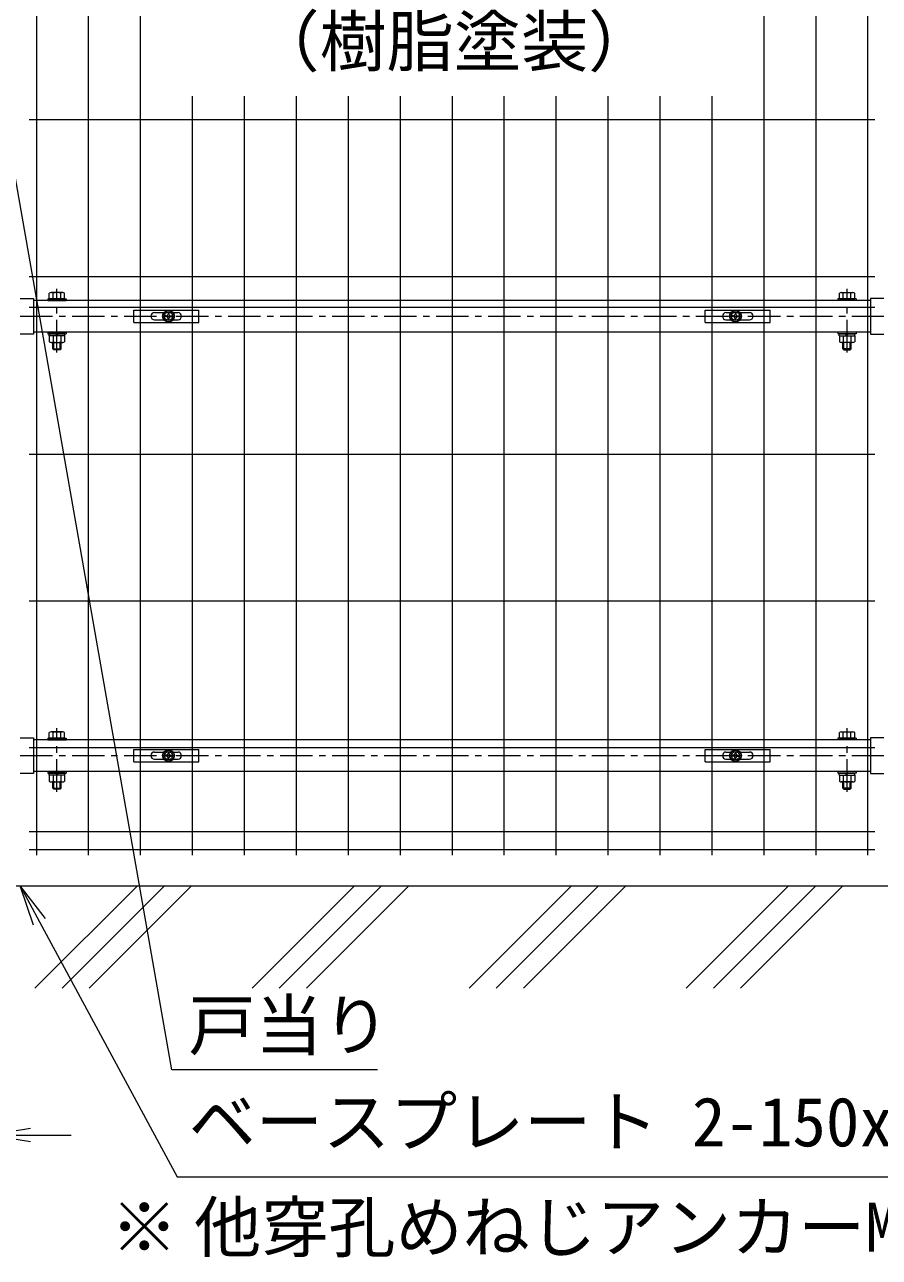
# Model space of a CAD drawing. Units: millimetres, scale not verified. Extents: x -4200 to 4200, y -2970 to 2970.
# Drawn here: x -3255 to -2420, y -285 to 920 of the extents above; entities that cross this region are included whole.
import ezdxf
from ezdxf.enums import TextEntityAlignment as Align

# ---------------------------------------------------------------- set-up
doc = ezdxf.new("R2010")
doc.units = ezdxf.units.MM
doc.header["$LTSCALE"] = 20
doc.linetypes.add('USER1', pattern=[50.8, 31.75, -6.35, 6.35, -6.35])
for name, color, linetype, lineweight in [('0-0_D-STR1', 1, 'Continuous', 18), ('0-1_D-STR-DIM', 7, 'Continuous', 9), ('0-2_0', 7, 'Continuous', 9), ('0-3_D-STR3', 3, 'Continuous', 13), ('0-4_D-BMK', 2, 'USER1', 13), ('0-5_Defpoints', 6, 'Continuous', 18), ('0-6_D-STR-TXT', 7, 'Continuous', 9), ('0-7_D-STR2', 7, 'Continuous', 9), ('0-A_D-DCR-HCH', 7, 'Continuous', 9), ('0-B_D-BGD', 7, 'Continuous', 9)]:
    doc.layers.add(name, color=color, linetype=linetype, lineweight=lineweight)
doc.styles.add('ＭＳ ゴシック', font='')
doc.styles.get('ＭＳ ゴシック').set_extended_font_data('MS Gothic')

# ---------------------------------------------------------------- blocks, each defined once
blk = doc.blocks.new('U59')
at = {"layer": '0-0_D-STR1'}
for p, q in [((1000, 11484), (1260, 11484)), ((1260, 11484), (1260, 10786)), ((17620, 11445), (1260, 11445)), ((17880, 11484), (17620, 11484)), ((1260, 10786), (1000, 10786)), ((17620, 10825), (1260, 10825)), ((1000, 2893), (1260, 2893)), ((17620, 2893), (17620, 2195)), ((17880, 2893), (17620, 2893)), ((17620, 2854), (1260, 2854)), ((17620, 2234), (1260, 2234)), ((17620, 2195), (17880, 2195))]:
    blk.add_line(p, q, dxfattribs=at)
for points in [[(17620, 11484), (17620, 10786), (17880, 10786)], [(1260, 2893), (1260, 2195), (1000, 2195)]]:
    blk.add_lwpolyline(points, dxfattribs=at)
at = {"layer": '0-3_D-STR3'}
for p, q in [((1570, 11477), (1570, 11586)), ((1832.5, 11597.1), (1607.5, 11597.1)), ((1645, 11477), (1645, 11586)), ((1795, 11477), (1795, 11586)), ((1870, 11477), (1870, 11586)), ((17009.9, 11477), (17009.9, 11586)), ((17047.4, 11597.1), (17272.5, 11597.1)), ((17085, 11477), (17085, 11586)), ((17235, 11477), (17235, 11586)), ((17310, 11477), (17310, 11586)), ((1540, 11477), (1540, 11445)), ((1540, 11477), (1900, 11477)), ((1540, 11445), (1900, 11445)), ((1870, 11477), (1570, 11477)), ((1900, 11477), (1900, 11445)), ((16980, 11477), (16980, 11445)), ((17340, 11477), (16980, 11477)), ((17340, 11445), (16980, 11445)), ((17009.9, 11477), (17310, 11477)), ((17340, 11477), (17340, 11445)), ((1540, 10825), (1540, 10793)), ((1540, 10825), (1900, 10825)), ((1540, 10793), (1900, 10793)), ((1570, 10753), (1570, 10634)), ((1607.5, 10623), (1832.5, 10623)), ((1640, 10497), (1640, 10623)), ((1645, 10753), (1645, 10634)), ((1660, 10477), (1660, 10623)), ((1727.5, 10753), (1704.4, 10793)), ((1741.4, 10753), (1718.3, 10793)), ((1780, 10477), (1780, 10623)), ((1795, 10753), (1795, 10634)), ((1800, 10497), (1800, 10623)), ((1870, 10753), (1870, 10634)), ((1900, 10825), (1900, 10793)), ((16980, 10825), (16980, 10793)), ((17340, 10825), (16980, 10825)), ((17340, 10793), (16980, 10793)), ((17009.9, 10753), (17009.9, 10634)), ((17272.5, 10623), (17047.4, 10623)), ((17080, 10497), (17080, 10623)), ((17085, 10753), (17085, 10634)), ((17100, 10477), (17100, 10623)), ((17138.6, 10753), (17161.7, 10793)), ((17152.5, 10753), (17175.6, 10793)), ((17220, 10477), (17220, 10623)), ((17235, 10753), (17235, 10634)), ((17240, 10497), (17240, 10623)), ((17310, 10753), (17310, 10634)), ((17340, 10825), (17340, 10793)), ((1640, 10497), (1660, 10477)), ((1640, 10497), (1800, 10497)), ((1780, 10477), (1660, 10477)), ((1780, 10477), (1800, 10497)), ((17100, 10477), (17080, 10497)), ((17240, 10497), (17080, 10497)), ((17100, 10477), (17220, 10477)), ((17240, 10497), (17220, 10477)), ((1570, 2886), (1570, 2995)), ((1832.5, 3006.1), (1607.5, 3006.1)), ((1645, 2886), (1645, 2995)), ((1795, 2886), (1795, 2995)), ((1870, 2886), (1870, 2995)), ((17009.9, 2886), (17009.9, 2995)), ((17047.4, 3006.1), (17272.5, 3006.1)), ((17085, 2886), (17085, 2995)), ((17235, 2886), (17235, 2995)), ((17310, 2886), (17310, 2995)), ((1540, 2886), (1540, 2854)), ((1540, 2886), (1900, 2886)), ((1540, 2854), (1900, 2854)), ((1870, 2886), (1570, 2886)), ((1900, 2886), (1900, 2854)), ((16980, 2886), (16980, 2854)), ((17340, 2886), (16980, 2886)), ((17340, 2854), (16980, 2854)), ((17009.9, 2886), (17310, 2886)), ((17340, 2886), (17340, 2854)), ((1540, 2234), (1540, 2202)), ((1540, 2234), (1900, 2234)), ((1540, 2202), (1900, 2202)), ((1727.5, 2162), (1704.4, 2202)), ((1741.4, 2162), (1718.3, 2202)), ((1900, 2234), (1900, 2202)), ((16980, 2234), (16980, 2202)), ((17340, 2234), (16980, 2234)), ((17340, 2202), (16980, 2202)), ((17138.6, 2162), (17161.7, 2202)), ((17152.5, 2162), (17175.6, 2202)), ((17340, 2234), (17340, 2202)), ((1570, 2162), (1570, 2043)), ((1607.5, 2032), (1832.5, 2032)), ((1640, 1906), (1640, 2032)), ((1645, 2162), (1645, 2043)), ((1660, 1886), (1660, 2032)), ((1780, 1886), (1780, 2032)), ((1795, 2162), (1795, 2043)), ((1800, 1906), (1800, 2032)), ((1870, 2162), (1870, 2043)), ((17009.9, 2162), (17009.9, 2043)), ((17272.5, 2032), (17047.4, 2032)), ((17080, 1906), (17080, 2032)), ((17085, 2162), (17085, 2043)), ((17100, 1886), (17100, 2032)), ((17220, 1886), (17220, 2032)), ((17235, 2162), (17235, 2043)), ((17240, 1906), (17240, 2032)), ((17310, 2162), (17310, 2043)), ((1640, 1906), (1660, 1886)), ((1640, 1906), (1800, 1906)), ((1780, 1886), (1660, 1886)), ((1780, 1886), (1800, 1906)), ((17100, 1886), (17080, 1906)), ((17240, 1906), (17080, 1906)), ((17100, 1886), (17220, 1886)), ((17240, 1906), (17220, 1886))]:
    blk.add_line(p, q, dxfattribs=at)
for points in [[(1874, 10753), (1566, 10753), (1566, 10793)], [(1874, 10753), (1874, 10793), (1566, 10793)], [(17006, 10753), (17314, 10753), (17314, 10793)], [(17006, 10753), (17006, 10793), (17314, 10793)], [(1874, 2162), (1566, 2162), (1566, 2202)], [(1874, 2162), (1874, 2202), (1566, 2202)], [(17006, 2162), (17314, 2162), (17314, 2202)], [(17006, 2162), (17006, 2202), (17314, 2202)]]:
    blk.add_lwpolyline(points, dxfattribs=at)
for centre, radius, start, end in [((1607.5, 11528), 69.1, 57.13278, 122.86722), ((1720, 11337.2), 259.8, 73.22135, 106.77865), ((1832.5, 11528), 69.1, 57.13278, 122.86722), ((17047.4, 11528), 69.1, 57.13278, 122.86722), ((17160, 11337.2), 259.8, 73.22135, 106.77865), ((17272.5, 11528), 69.1, 57.13278, 122.86722), ((1607.5, 10692.1), 69.1, 237.13278, 302.86722), ((1720, 10882.8), 259.8, 253.22135, 286.77865), ((1832.5, 10692.1), 69.1, 237.13278, 302.86722), ((17047.4, 10692.1), 69.1, 237.13278, 302.86722), ((17160, 10882.8), 259.8, 253.22135, 286.77865), ((17272.5, 10692.1), 69.1, 237.13278, 302.86722), ((1607.5, 2937), 69.1, 57.13278, 122.86722), ((1720, 2746.2), 259.8, 73.22135, 106.77865), ((1832.5, 2937), 69.1, 57.13278, 122.86722), ((17047.4, 2937), 69.1, 57.13278, 122.86722), ((17160, 2746.2), 259.8, 73.22135, 106.77865), ((17272.5, 2937), 69.1, 57.13278, 122.86722), ((1607.5, 2101.1), 69.1, 237.13278, 302.86722), ((1720, 2291.8), 259.8, 253.22135, 286.77865), ((1832.5, 2101.1), 69.1, 237.13278, 302.86722), ((17047.4, 2101.1), 69.1, 237.13278, 302.86722), ((17160, 2291.8), 259.8, 253.22135, 286.77865), ((17272.5, 2101.1), 69.1, 237.13278, 302.86722)]:
    blk.add_arc(centre, radius, start, end, dxfattribs=at)
at = {"layer": '0-4_D-BMK'}
for p, q in [((1720, 10428), (1720, 11669.8)), ((17160, 10428), (17160, 11669.8)), ((1000, 11135), (17880, 11135)), ((1720, 1837), (1720, 3078.8)), ((17160, 1837), (17160, 3078.8)), ((1000, 2544), (17880, 2544))]:
    blk.add_line(p, q, dxfattribs=at)
at = {"layer": '0-5_Defpoints'}
for centre in [(3900, 11135), (14980, 11135), (3900, 2544), (14980, 2544)]:
    blk.add_circle(centre, 80, dxfattribs=at)
blk = doc.blocks.new('A$C1aa64d16')
at = {"layer": '0-3_D-STR3'}
for p, q in [((-679.7, 120), (590.3, 120)), ((-679.7, -120), (-679.7, 120)), ((-274.7, 70), (-91.2, 70)), ((-37.1, 8.4), (-63, 7.9)), ((-63, 7.9), (-63, -7.9)), ((-7.9, 63), (-8.4, 37.1)), ((-7.9, 63), (7.9, 63)), ((7.9, 63), (8.4, 37.1)), ((37.1, 8.4), (63, 7.9)), ((63, 7.9), (63, -7.9)), ((91.2, 70), (185.3, 70)), ((-274.7, -70), (-91.2, -70)), ((-37.1, -8.4), (-63, -7.9)), ((-7.9, -63), (-8.4, -37.1)), ((37.1, -8.4), (63, -7.9)), ((91.2, -70), (185.3, -70))]:
    blk.add_line(p, q, dxfattribs=at)
for points in [[(-679.7, -120), (590.3, -120), (590.3, 120)], [(-7.9, -63), (7.9, -63), (8.4, -37.1)]]:
    blk.add_lwpolyline(points, dxfattribs=at)
for radius in [115, 105]:
    blk.add_circle((0, 0), radius, dxfattribs=at)
for centre, radius, start, end in [((-274.7, 0), 70, 90, 270), ((-38.1, 38.1), 29.8, 270, 0), ((38.1, 38.1), 29.8, 180, 270), ((185.3, 0), 70, 270, 90), ((-38.1, -38.1), 29.8, 0, 90), ((38.1, -38.1), 29.8, 90, 180)]:
    blk.add_arc(centre, radius, start, end, dxfattribs=at)
blk = doc.blocks.new('A$Cf29bf4b8')
at = {"layer": '0-3_D-STR3'}
for p, q in [((-590.3, 120), (679.7, 120)), ((-590.3, -120), (-590.3, 120)), ((-185.3, 70), (-91.2, 70)), ((-37.1, 8.4), (-63, 7.9)), ((-63, 7.9), (-63, -7.9)), ((-7.9, 63), (-8.4, 37.1)), ((-7.9, 63), (7.9, 63)), ((7.9, 63), (8.4, 37.1)), ((37.1, 8.4), (63, 7.9)), ((63, 7.9), (63, -7.9)), ((91.2, 70), (274.7, 70)), ((-185.3, -70), (-91.2, -70)), ((-37.1, -8.4), (-63, -7.9)), ((-7.9, -63), (-8.4, -37.1)), ((37.1, -8.4), (63, -7.9)), ((91.2, -70), (274.7, -70))]:
    blk.add_line(p, q, dxfattribs=at)
for points in [[(-590.3, -120), (679.7, -120), (679.7, 120)], [(-7.9, -63), (7.9, -63), (8.4, -37.1)]]:
    blk.add_lwpolyline(points, dxfattribs=at)
for radius in [115, 105]:
    blk.add_circle((0, 0), radius, dxfattribs=at)
for centre, radius, start, end in [((-185.3, 0), 70, 90, 270), ((-38.1, 38.1), 29.8, 270, 0), ((38.1, 38.1), 29.8, 180, 270), ((274.7, 0), 70, 270, 90), ((-38.1, -38.1), 29.8, 0, 90), ((38.1, -38.1), 29.8, 90, 180)]:
    blk.add_arc(centre, radius, start, end, dxfattribs=at)
blk = doc.blocks.new('_Open')
at = {"layer": '0-2_0'}
blk.add_line((-20, 3.33), (0, 0), dxfattribs=at)
blk.add_lwpolyline([(-20, -3.33), (0, 0), (-20, 0)], dxfattribs=at)
blk = doc.blocks.new('MLeader2')
at = {"layer": '0-6_D-STR-TXT'}
blk.add_line((-3246.59, 40.03), (-3259.69, 78.41), dxfattribs=at)
for points in [[(-3234.86, 46.35), (-3259.69, 78.41), (-3240.72, 43.19)], [(-3240.72, 43.19), (-3106.4, -206.2), (-2331.56, -206.2), (-2286.27, -206.2)]]:
    blk.add_lwpolyline(points, dxfattribs=at)

msp = doc.modelspace()

# ---------------------------------------------------------------- linework, layer by layer
at = {"layer": '0-1_D-STR-DIM'}
msp.add_line((-3249.7, -165.42), (-3209.7, -165.42), dxfattribs=at)
at = {"layer": '0-6_D-STR-TXT'}
msp.add_lwpolyline([(-2910.34, -101.43), (-3111.4, -101.43), (-3281.23, 865.01)], dxfattribs=at)
at = {"layer": '0-7_D-STR2'}
for p, q in [((-3243.85, 1278.41), (-3243.85, 108.41)), ((-3193.08, 1278.41), (-3193.08, 108.41)), ((-3142.31, 1278.41), (-3142.31, 108.41)), ((-2533.07, 1278.41), (-2533.07, 108.41)), ((-2482.3, 1278.41), (-2482.3, 108.41)), ((-2431.53, 1278.41), (-2431.53, 108.41)), ((-3091.54, 850.26), (-3091.54, 108.41)), ((-3040.77, 850.26), (-3040.77, 108.41)), ((-2990, 850.26), (-2990, 108.41)), ((-2939.23, 850.26), (-2939.23, 108.41)), ((-2888.46, 850.26), (-2888.46, 108.41)), ((-2837.69, 850.26), (-2837.69, 108.41)), ((-2786.92, 850.26), (-2786.92, 108.41)), ((-2736.15, 850.26), (-2736.15, 108.41)), ((-2685.38, 850.26), (-2685.38, 108.41)), ((-2634.61, 850.26), (-2634.61, 108.41)), ((-2583.84, 850.26), (-2583.84, 108.41)), ((-3250.85, 827.41), (-2424.53, 827.41)), ((-3250.85, 673.91), (-2424.53, 673.91)), ((-3250.85, 643.91), (-2424.53, 643.91)), ((-3250.85, 500.41), (-2424.53, 500.41)), ((-3250.85, 356.91), (-2424.53, 356.91)), ((-3250.85, 213.41), (-2424.53, 213.41)), ((-3250.85, 131.39), (-2424.53, 131.39)), ((-3250.85, 113.81), (-2424.53, 113.81))]:
    msp.add_line(p, q, dxfattribs=at)
at = {"layer": '0-A_D-DCR-HCH'}
for p, q in [((-3245.17, -21.59), (-3145.17, 78.41)), ((-3218.66, -21.59), (-3118.66, 78.41)), ((-3192.14, -21.59), (-3092.14, 78.41)), ((-3033.04, -21.59), (-2933.04, 78.41)), ((-3006.52, -21.59), (-2906.52, 78.41)), ((-2980.01, -21.59), (-2880.01, 78.41)), ((-2820.91, -21.59), (-2720.91, 78.41)), ((-2794.39, -21.59), (-2694.39, 78.41)), ((-2767.88, -21.59), (-2667.88, 78.41)), ((-2608.78, -21.59), (-2508.78, 78.41)), ((-2582.26, -21.59), (-2482.26, 78.41)), ((-2555.74, -21.59), (-2455.74, 78.41))]:
    msp.add_line(p, q, dxfattribs=at)
at = {"layer": '0-B_D-BGD'}
msp.add_line((-3715.38, 78.41), (-1924.01, 78.41), dxfattribs=at)

# ---------------------------------------------------------------- block references
at = {"layer": '0-1_D-STR-DIM', "xscale": 0.05, "yscale": 0.05}
for name, p in [('U59', (-3309.69, 78.41)), ('A$C1aa64d16', (-3114.69, 635.16)), ('A$Cf29bf4b8', (-2560.69, 635.16)), ('A$C1aa64d16', (-3114.69, 205.61)), ('A$Cf29bf4b8', (-2560.69, 205.61))]:
    msp.add_blockref(name, p, dxfattribs=at)
at = {"layer": '0-1_D-STR-DIM', "xscale": 2, "yscale": 2, "rotation": 180}
msp.add_blockref('_Open', (-3289.7, -165.42), dxfattribs=at)
at = {"layer": '0-6_D-STR-TXT'}
msp.add_blockref('MLeader2', (0, 0), dxfattribs=at)

# ---------------------------------------------------------------- texts
at = {"layer": '0-6_D-STR-TXT', "style": 'ＭＳ ゴシック'}
for s, p in [('（樹脂塗装）', (-3032.62, 865.27)), ('戸当り', (-3095.36, -96.33)), ('ベースプレート 2-150x65x6', (-3095.06, -190.81)), ('他穿孔めねじアンカーM12', (-3089.73, -293.82)), ('※', (-3171.2, -293.75))]:
    msp.add_text(s, height=48.09, dxfattribs=at).set_placement(p, align=Align.BOTTOM_LEFT)

doc.saveas('drawing.dxf')
